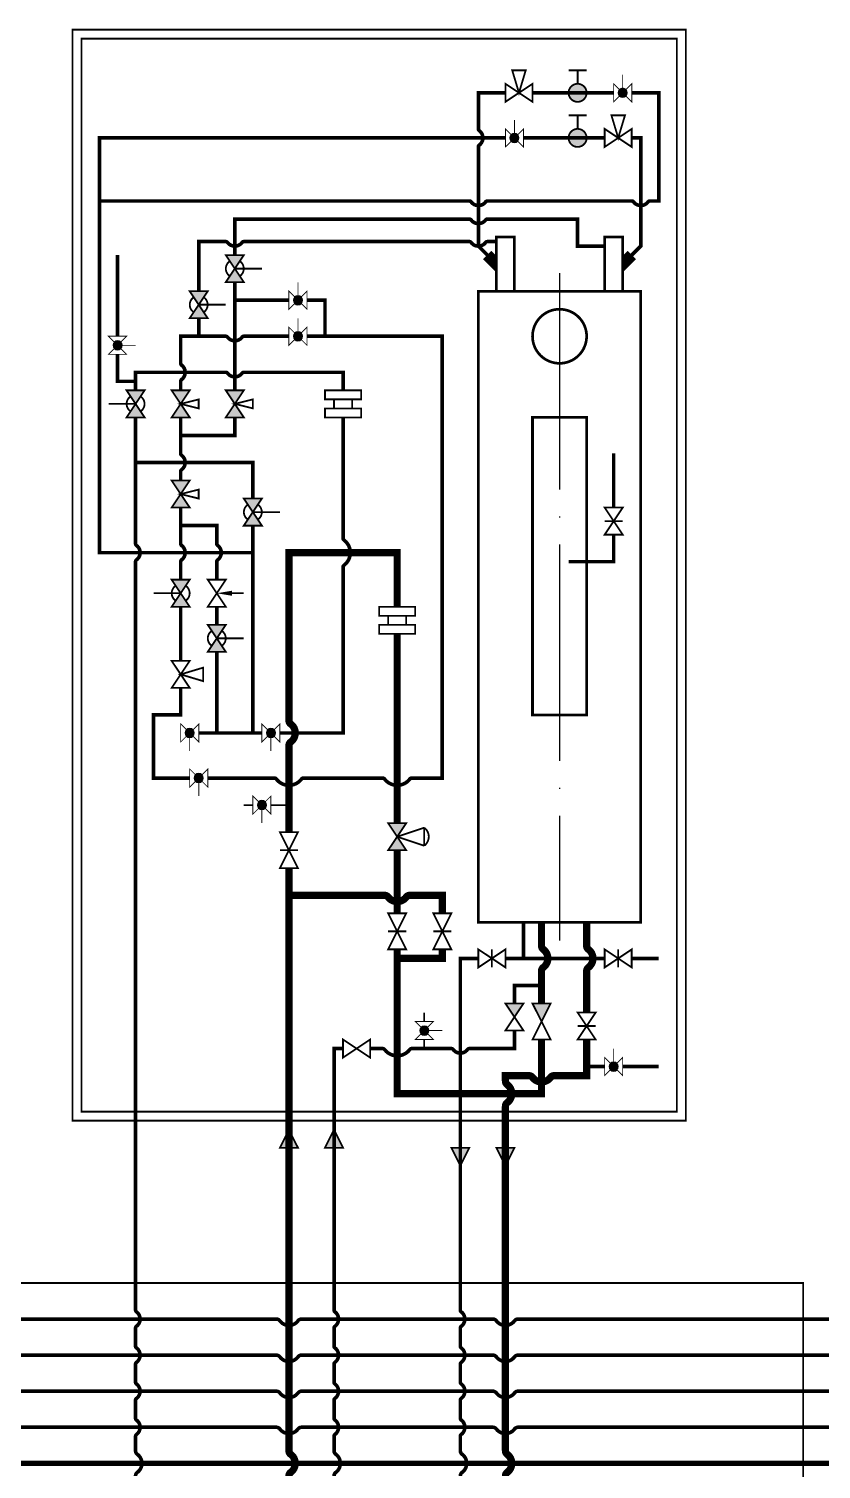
# Model space of a CAD drawing. Header units: millimetres. Extents: x 0 to 2500, y 0 to 1760.
# Drawn here: x 1005.2 to 1093, y 666.4 to 826.1 of the extents above; entities that cross this region are included whole.
import ezdxf

# ---------------------------------------------------------------- set-up
doc = ezdxf.new("R2010")
doc.units = ezdxf.units.MM
doc.linetypes.add('ACAD_ISO04W100', pattern=[30, 24, -3, 0, -3])
for name, color, linetype in [('Вентили 50', 7, 'Continuous'), ('Вентили регул.50', 7, 'Continuous'), ('Диафрагмы 80', 7, 'Continuous'), ('Емкости', 7, 'Continuous'), ('Задвижки 100', 7, 'Continuous'), ('Задвижки 50', 7, 'Continuous'), ('Клапаны 100', 7, 'Continuous'), ('Клапаны 50', 7, 'Continuous'), ('Клапаны регул.50', 7, 'Continuous'), ('Клапаны тр.50', 7, 'Continuous'), ('Краны 25', 7, 'Continuous'), ('Краны шар.ручн.50', 7, 'Continuous'), ('Краны шар.ручн.т.10', 7, 'Continuous'), ('Осевые', 7, 'ACAD_ISO04W100'), ('Площадки', 7, 'Continuous'), ('Трубы 108', 7, 'Continuous'), ('Трубы 32', 7, 'Continuous'), ('Трубы 57', 7, 'Continuous'), ('Трубы 89', 7, 'Continuous'), ('Штрих пункт.', 7, 'ACAD_ISO04W100')]:
    doc.layers.add(name, color=color, linetype=linetype)

# ---------------------------------------------------------------- blocks, each defined once
blk = doc.blocks.new('Пересеч. 108-108')
at = {"layer": 'Трубы 108'}
blk.add_lwpolyline([(-1.4, 0, 0.8, 0.8, -0.236068), (-1, -0.2, 0.8, 0.8, 0.236068), (0, -0.7, 0.8, 0.8, 0.236068), (1, -0.2, 0.8, 0.8, -0.236068), (1.4, 0, 0, 0, 0)], format="xyseb", dxfattribs=at)
blk = doc.blocks.new('Пересеч. 57-159')
at = {"layer": 'Трубы 57'}
blk.add_lwpolyline([(-1.6, 0, 0.4, 0.4, -0.236068), (-1.4, -0.1, 0.4, 0.4, 0.236068), (0, -0.8, 0.4, 0.4, 0.236068), (1.4, -0.1, 0.4, 0.4, -0.236068), (1.6, 0, 0, 0, 0)], format="xyseb", dxfattribs=at)
blk = doc.blocks.new('Клапан тр.50')
at = {"layer": 'Клапаны тр.50'}
blk.add_lwpolyline([(1.5, 0, 0.2, 0.2, 0), (2.25, 2.5, 0.2, 0.2, 0), (0.75, 2.5, 0.2, 0.2, 0), (1.5, 0, 0, 0, 0)], format="xyseb", dxfattribs=at)
at = {"layer": 'Клапаны тр.50', "const_width": 0.2}
blk.add_lwpolyline([(3, -1), (3, 1), (0, -1), (0, 1)], close=True, dxfattribs=at)
blk = doc.blocks.new('Кран шар.ручн.50 непрох.')
at = {"layer": 'Краны шар.ручн.50'}
h = blk.add_hatch(color=256, dxfattribs=at)
h.paths.add_polyline_path([(0, 1), (0, -1), (1.5, 0)])
h.paths.add_polyline_path([(1.5, 0), (3, -1), (3, 1)])
blk.add_hatch(color=256, dxfattribs=at).paths.add_polyline_path([(3, -1), (3, 1), (1.5, 0)])
at = {"layer": 'Краны шар.ручн.50', "const_width": 0.2}
blk.add_lwpolyline([(1.5, 0), (1.5, 3)], dxfattribs=at)
blk.add_lwpolyline([(0, 1), (0, -1), (3, 1), (3, -1)], close=True, dxfattribs=at)
for points in [[(2.33, 0.55, 0.535184), (0.67, 0.55, 0.535184)], [(0.67, -0.55, 0.535184), (2.33, -0.55, 0.535184)]]:
    blk.add_lwpolyline(points, format="xyb", dxfattribs=at)
blk = doc.blocks.new('Клапан тр.50 непрох.')
at = {"layer": 'Клапаны тр.50'}
h = blk.add_hatch(color=256, dxfattribs=at)
h.paths.add_polyline_path([(0, 1), (0, -1), (1.5, 0)])
h.paths.add_polyline_path([(3, -1), (3, 1), (1.5, 0)])
blk.add_lwpolyline([(1.5, 0, 0.2, 0.2, 0), (2, 2, 0.2, 0.2, 0), (1, 2, 0.2, 0.2, 0), (1.5, 0, 0, 0, 0)], format="xyseb", dxfattribs=at)
at = {"layer": 'Клапаны тр.50', "const_width": 0.2}
blk.add_lwpolyline([(3, -1), (3, 1), (0, -1), (0, 1)], close=True, dxfattribs=at)
blk = doc.blocks.new('Кран шар.ручн.т.10')
at = {"layer": 'Краны шар.ручн.т.10'}
h = blk.add_hatch(color=256, dxfattribs=at)
h.paths.add_polyline_path([(1, 0), (1.35, -0.35, 0.198912), (1.5, 0, 0.198912), (1.35, 0.35)])
h.paths.add_polyline_path([(0.65, -0.35, 0.414214), (1.35, -0.35), (1, 0)])
h.paths.add_polyline_path([(0.5, 0, 0.198912), (0.65, -0.35), (1, 0), (0.65, 0.35, 0.198912)])
h.paths.add_polyline_path([(1, 0), (1.35, 0.35, 0.414214), (0.65, 0.35)])
at = {"layer": 'Краны шар.ручн.т.10', "const_width": 0.1}
blk.add_lwpolyline([(1, 0), (1, 2)], dxfattribs=at)
blk.add_lwpolyline([(0, 1), (0, -1), (2, 1), (2, -1)], close=True, dxfattribs=at)
at = {"layer": 'Краны шар.ручн.т.10'}
blk.add_lwpolyline([(0.5, 0, 1), (1.5, 0, 1), (0.5, 0, 1)], format="xyb", dxfattribs=at)
blk = doc.blocks.new('Кран 25')
blk.add_hatch(color=256).paths.add_polyline_path([(1, 1, 1), (-1, 1, 1)])
at = {"layer": 'Краны 25', "const_width": 0.2}
for points in [[(-2.5, 2), (-2.5, 0)], [(-1, 1), (-2.5, 1)]]:
    blk.add_lwpolyline(points, dxfattribs=at)
blk.add_lwpolyline([(-1, 1, 1), (1, 1, 1), (-1, 1, 0)], format="xyb", dxfattribs=at)
blk = doc.blocks.new('Диафрагма 80')
at = {"layer": 'Диафрагмы 80', "const_width": 0.2}
for points in [[(-2, 0), (2, 0), (2, -1), (-2, -1)], [(-2, -2), (2, -2), (2, -3), (-2, -3)]]:
    blk.add_lwpolyline(points, close=True, dxfattribs=at)
for points in [[(-1, -1), (-1, -2)], [(1, -1), (1, -2)]]:
    blk.add_lwpolyline(points, dxfattribs=at)
blk = doc.blocks.new('Вентиль регул. 50')
at = {"layer": 'Вентили регул.50', "const_width": 0.2}
blk.add_lwpolyline([(1.5, 1.7), (1.5, 3)], dxfattribs=at)
blk.add_lwpolyline([(3, -1), (3, 1), (0, -1), (0, 1)], close=True, dxfattribs=at)
at = {"layer": 'Вентили регул.50'}
blk.add_solid([(1.78, 1.7), (1.5, 0), (1.22, 1.7)], dxfattribs=at)
blk = doc.blocks.new('Задвижка 50')
at = {"layer": 'Задвижки 50', "const_width": 0.2}
blk.add_lwpolyline([(3, -1), (3, 1), (0, -1), (0, 1)], close=True, dxfattribs=at)
blk.add_lwpolyline([(1.5, 1), (1.5, -1)], dxfattribs=at)
blk = doc.blocks.new('Задвижка 100')
at = {"layer": 'Задвижки 100', "const_width": 0.2}
blk.add_lwpolyline([(0, -1), (0, 1), (4, -1), (4, 1)], close=True, dxfattribs=at)
blk.add_lwpolyline([(2, 1), (2, -1)], dxfattribs=at)
blk = doc.blocks.new('Клапан регул.50 непрох.')
at = {"layer": 'Клапаны регул.50'}
h = blk.add_hatch(color=256, dxfattribs=at)
h.paths.add_polyline_path([(0, 1), (0, -1), (1.5, 0)])
h.paths.add_polyline_path([(1.5, 0), (3, -1), (3, 1)])
blk.add_hatch(color=256, dxfattribs=at).paths.add_polyline_path([(3, -1), (3, 1), (1.5, 0)])
at = {"layer": 'Клапаны регул.50', "const_width": 0.2}
blk.add_lwpolyline([(2.5, 3, 0.5), (0.5, 3)], format="xyb", dxfattribs=at)
for points in [[(0.5, 3), (1.5, 0)], [(0.5, 3), (2.5, 3)], [(2.5, 3), (1.5, 0)]]:
    blk.add_lwpolyline(points, dxfattribs=at)
blk.add_lwpolyline([(0, 1), (0, -1), (3, 1), (3, -1)], close=True, dxfattribs=at)
blk = doc.blocks.new('Вентиль 50')
at = {"layer": 'Вентили 50', "const_width": 0.2}
blk.add_lwpolyline([(3, -1), (3, 1), (0, -1), (0, 1)], close=True, dxfattribs=at)
blk = doc.blocks.new('Клапан 50')
at = {"layer": 'Клапаны 50'}
blk.add_hatch(color=256, dxfattribs=at).paths.add_polyline_path([(3, -1), (3, 1), (1.5, 0)])
at = {"layer": 'Клапаны 50', "const_width": 0.2}
blk.add_lwpolyline([(0, 1), (0, -1), (3, 1), (3, -1)], close=True, dxfattribs=at)
blk = doc.blocks.new('Клапан 100')
at = {"layer": 'Клапаны 100'}
blk.add_hatch(color=256, dxfattribs=at).paths.add_polyline_path([(2, 0), (0, 1), (0, -1)])
at = {"layer": 'Клапаны 100', "const_width": 0.2}
blk.add_lwpolyline([(0, -1), (0, 1), (4, -1), (4, 1)], close=True, dxfattribs=at)
blk = doc.blocks.new('Стрелка 108')
at = {"layer": 'Трубы 108'}
h = blk.add_hatch(color=256, dxfattribs=at)
h.paths.add_polyline_path([(0, 0), (1, 0), (0, 2)])
h.paths.add_polyline_path([(-1, 0), (0, 0), (0, 2)])
at = {"layer": 'Трубы 108', "const_width": 0.2}
blk.add_lwpolyline([(1, 0), (-1, 0), (0, 2)], close=True, dxfattribs=at)
blk = doc.blocks.new('Стрелка 57')
at = {"layer": 'Трубы 57'}
h = blk.add_hatch(color=256, dxfattribs=at)
h.paths.add_polyline_path([(0, 0), (0, -1), (2, 0)])
h.paths.add_polyline_path([(0, 1), (0, 0), (2, 0)])
at = {"layer": 'Трубы 57', "const_width": 0.2}
blk.add_lwpolyline([(0, -1), (0, 1), (2, 0)], close=True, dxfattribs=at)
blk = doc.blocks.new('Пересеч. 57-108')
at = {"layer": 'Трубы 57', "const_width": 0.4}
blk.add_lwpolyline([(-1.4, 0, -0.236068), (-1, -0.2, 0.236068), (0, -0.7, 0.236068), (1, -0.2, -0.236068), (1.4, 0)], format="xyb", dxfattribs=at)
blk = doc.blocks.new('Пересеч. 57-57')
at = {"layer": 'Трубы 57'}
blk.add_lwpolyline([(-1, 0, 0.4, 0.4, -0.236068), (-0.8, -0.1, 0.4, 0.4, 0.236068), (0, -0.5, 0.4, 0.4, 0.236068), (0.8, -0.1, 0.4, 0.4, -0.236068), (1, 0, 0, 0, 0)], format="xyseb", dxfattribs=at)

msp = doc.modelspace()

# ---------------------------------------------------------------- hatches: boundary and pattern name
at = {"layer": 'Емкости'}
for points in [[(1057, 799.29), (1057, 800.71), (1056.44, 801.27), (1055.73, 800.56)], [(1071, 800.71), (1071.56, 801.27), (1072.27, 800.56), (1071, 799.29)]]:
    msp.add_hatch(color=256, dxfattribs=at).paths.add_polyline_path(points)

# ---------------------------------------------------------------- linework, layer by layer
at = {"layer": 'Емкости', "const_width": 0.3}
for points in [[(1057, 803), (1059, 803), (1059, 797), (1057, 797)], [(1069, 803), (1071, 803), (1071, 797), (1069, 797)], [(1055, 797), (1073, 797), (1073, 727), (1055, 727)], [(1061, 783), (1067, 783), (1067, 750), (1061, 750)]]:
    msp.add_lwpolyline(points, close=True, dxfattribs=at)
at = {"layer": 'Емкости'}
for points in [[(1057, 800.71, 0.3, 0.3, 0), (1056.44, 801.27, 0.3, 0.3, 0), (1055.73, 800.56, 0.3, 0.3, 0), (1057, 799.29, 0, 0, 0)], [(1071, 800.71, 0.3, 0.3, 0), (1071.56, 801.27, 0.3, 0.3, 0), (1072.27, 800.56, 0.3, 0.3, 0), (1071, 799.29, 0, 0, 0)]]:
    msp.add_lwpolyline(points, format="xyseb", dxfattribs=at)
at = {"layer": 'Емкости', "const_width": 0.3}
msp.add_lwpolyline([(1061, 792, 1), (1067, 792, 1), (1061, 792, 0)], format="xyb", dxfattribs=at)
at = {"layer": 'Осевые'}
msp.add_line((1064, 799), (1064, 725), dxfattribs=at)
at = {"layer": 'Площадки', "const_width": 0.2}
for points in [[(1010, 826), (1078, 826), (1078, 705), (1010, 705)], [(1011, 825), (1077, 825), (1077, 706), (1011, 706)]]:
    msp.add_lwpolyline(points, close=True, dxfattribs=at)
at = {"layer": 'Трубы 108', "const_width": 0.8}
msp.add_lwpolyline([(1034, 737), (1034, 746.6, -0.236068), (1034.2, 747, 0.236068), (1034.7, 748, 0.236068), (1034.2, 749, -0.236068), (1034, 749.4), (1034, 768), (1046, 768), (1046, 762)], format="xyb", dxfattribs=at)
for points in [[(1046, 759), (1046, 738)], [(1046, 735), (1046, 728)], [(1034, 730), (1044.6, 730)], [(1047.4, 730), (1051, 730), (1051, 728)], [(1046, 724), (1046, 708), (1062, 708), (1062, 714)], [(1051, 724), (1051, 723), (1046, 723)], [(1062, 718), (1062, 721.6)], [(1067, 717), (1067, 721.6)], [(1063.4, 710), (1067, 710), (1067, 714)], [(1058, 709.4), (1058, 710), (1060.6, 710)], [(1058, 706.6), (1058, 668.4)]]:
    msp.add_lwpolyline(points, dxfattribs=at)
at = {"layer": 'Трубы 108'}
for points in [[(1034, 668.4, 0.8, 0.8, 0), (1034, 733, 0, 0, 0)], [(1062, 724.4, 0.8, 0.8, 0), (1062, 727, 0, 0, 0)], [(1067, 724.4, 0.8, 0.8, 0), (1067, 727, 0, 0, 0)]]:
    msp.add_lwpolyline(points, format="xyseb", dxfattribs=at)
at = {"layer": 'Трубы 32', "const_width": 0.2}
for points in [[(1030, 740), (1029, 740)], [(1034, 740), (1032, 740)], [(1049, 716), (1049, 717)], [(1049, 713), (1049, 714)]]:
    msp.add_lwpolyline(points, dxfattribs=at)
at = {"layer": 'Трубы 57'}
for points in [[(1072, 819, 0.4, 0.4, 0), (1075, 819, 0.4, 0.4, 0), (1075, 807, 0.4, 0.4, 0), (1074, 807, 0.4, 0.4, 0.236068), (1073.8, 806.9, 0.4, 0.4, -0.236068), (1073, 806.5, 0.4, 0.4, -0.236068), (1072.2, 806.9, 0.4, 0.4, 0.236068), (1072, 807, 0.4, 0.4, 0), (1056, 807, 0.4, 0.4, 0.236068), (1055.8, 806.9, 0.4, 0.4, -0.236068), (1055, 806.5, 0.4, 0.4, -0.236068), (1054.2, 806.9, 0.4, 0.4, 0.236068), (1054, 807, 0.4, 0.4, 0), (1013, 807, 0, 0, 0)], [(1056.09, 800.91, 0.4, 0.4, 0), (1055, 802, 0.4, 0.4, 0), (1055, 813, 0.4, 0.4, -0.236068), (1055.1, 813.2, 0.4, 0.4, 0.236068), (1055.5, 814, 0.4, 0.4, 0.236068), (1055.1, 814.8, 0.4, 0.4, -0.236068), (1055, 815, 0.4, 0.4, 0), (1055, 819, 0.4, 0.4, 0), (1058, 819, 0.4, 0.4, 0)], [(1061, 819, 0.4, 0.4, 0), (1070, 819, 0.4, 0.4, 0)], [(1059.4, 683, 0.4, 0.4, 0), (1098, 683, 0.4, 0.4, 0), (1098, 810, 0.4, 0.4, 0), (1165.5, 810, 0.4, 0.4, 0)], [(1057, 802.5, 0.4, 0.4, 0), (1056, 802.5, 0.4, 0.4, 0.236068), (1055.8, 802.4, 0.4, 0.4, -0.236068), (1055, 802, 0.4, 0.4, -0.236068), (1054.2, 802.4, 0.4, 0.4, 0.236068), (1054, 802.5, 0.4, 0.4, 0), (1029, 802.5, 0.4, 0.4, 0.236068), (1028.8, 802.4, 0.4, 0.4, -0.236068), (1028, 802, 0.4, 0.4, -0.236068), (1027.2, 802.4, 0.4, 0.4, 0.236068), (1027, 802.5, 0.4, 0.4, 0), (1024, 802.5, 0.4, 0.4, 0), (1024, 797, 0.4, 0.4, 0)], [(1059.4, 671, 0.4, 0.4, 0), (1107, 671, 0.4, 0.4, 0), (1107, 798, 0.4, 0.4, 0), (1165.5, 798, 0.4, 0.4, 0)], [(1024, 794, 0.4, 0.4, 0), (1024, 792, 0, 0, 0)], [(1028, 783, 0.4, 0.4, 0), (1028, 781, 0.4, 0.4, 0), (1022, 781, 0, 0, 0)], [(1026, 757, 0.4, 0.4, 0), (1026, 748, 0, 0, 0)], [(1044.4, 713, 0.4, 0.4, 0), (1043, 713, 0.4, 0.4, 0)], [(986.4, 683, 0.4, 0.4, 0), (1032.6, 683, 0.4, 0.4, 0)], [(1035.4, 683, 0.4, 0.4, 0), (1056.6, 683, 0.4, 0.4, 0)], [(986.4, 671, 0.4, 0.4, 0), (1032.6, 671, 0.4, 0.4, 0)], [(1035.4, 671, 0.4, 0.4, 0), (1056.6, 671, 0.4, 0.4, 0)]]:
    msp.add_lwpolyline(points, format="xyseb", dxfattribs=at)
at = {"layer": 'Трубы 57', "const_width": 0.4}
for points in [[(1058, 814), (1013, 814), (1013, 768), (1030, 768)], [(1069, 814), (1060, 814)], [(1071.91, 800.91), (1073, 802), (1073, 814), (1072, 814)], [(1165.5, 806), (1101, 806), (1101, 679), (1059.4, 679)], [(1165.5, 802), (1104, 802), (1104, 675), (1059.4, 675)], [(1015, 792), (1015, 801)], [(1028, 798), (1028, 786)], [(1034, 796), (1028, 796)], [(1038, 792), (1038, 796), (1036, 796)], [(1017, 787), (1015, 787), (1015, 790)], [(1017, 778), (1030, 778), (1030, 774)], [(1070, 773), (1070, 779)], [(1030, 771), (1030, 748)], [(1065, 767), (1070, 767), (1070, 770)], [(1022, 756), (1022, 762)], [(1026, 762), (1026, 760)], [(1023, 743), (1019, 743), (1019, 750), (1022, 750), (1022, 753)], [(1024, 748), (1031, 748)], [(1060, 727), (1060, 723)], [(1055, 723), (1053, 723), (1053, 684)], [(1069, 723), (1058, 723)], [(1075, 723), (1072, 723)], [(1062, 720), (1059, 720), (1059, 718)], [(1040, 713), (1039, 713), (1039, 684)], [(1067, 711), (1069, 711)], [(1071, 711), (1075, 711)], [(1017, 682), (1017, 680)], [(1039, 682), (1039, 680)], [(1053, 682), (1053, 680)], [(1032.6, 679), (986.4, 679)], [(1056.6, 679), (1035.4, 679)], [(1017, 676), (1017, 678)], [(1039, 676), (1039, 678)], [(1053, 676), (1053, 678)], [(1032.6, 675), (986.4, 675)], [(1017, 672), (1017, 674)], [(1056.6, 675), (1035.4, 675)], [(1039, 672), (1039, 674)], [(1053, 672), (1053, 674)], [(1017, 668.4), (1017, 670)], [(1039, 668.4), (1039, 670)], [(1053, 668.4), (1053, 670)]]:
    msp.add_lwpolyline(points, dxfattribs=at)
for points in [[(1069, 802), (1066, 802), (1066, 805), (1056, 805, 0.236068), (1055.8, 804.9, -0.236068), (1055, 804.5, -0.236068), (1054.2, 804.9, 0.236068), (1054, 805), (1028, 805), (1028, 801)], [(1022, 786), (1022, 787, -0.236068), (1022.1, 787.2, 0.236068), (1022.5, 788, 0.236068), (1022.1, 788.8, -0.236068), (1022, 789), (1022, 792), (1027, 792, -0.236068), (1027.2, 791.9, 0.236068), (1028, 791.5, 0.236068), (1028.8, 791.9, -0.236068), (1029, 792), (1034, 792)], [(1036, 792), (1051, 792), (1051, 743), (1047.6, 743, 0.236068), (1047.4, 742.9, -0.236068), (1046, 742.2, -0.236068), (1044.6, 742.9, 0.236068), (1044.4, 743), (1035.6, 743, 0.236068), (1035.4, 742.9, -0.236068), (1034, 742.2, -0.236068), (1032.6, 742.9, 0.236068), (1032.4, 743), (1025, 743)], [(1040, 786), (1040, 788), (1029, 788, 0.236068), (1028.8, 787.9, -0.236068), (1028, 787.5, -0.236068), (1027.2, 787.9, 0.236068), (1027, 788), (1017, 788), (1017, 786)], [(1017, 783), (1017, 769, 0.236068), (1017.1, 768.8, -0.236068), (1017.5, 768, -0.236068), (1017.1, 767.2, 0.236068), (1017, 767), (1017, 684)], [(1022, 776), (1022, 777, -0.236068), (1022.1, 777.2, 0.236068), (1022.5, 778, 0.236068), (1022.1, 778.8, -0.236068), (1022, 779), (1022, 783)], [(1033, 748), (1040, 748), (1040, 766.4, -0.236068), (1040.1, 766.6, 0.236068), (1040.8, 768, 0.236068), (1040.1, 769.4, -0.236068), (1040, 769.6), (1040, 783)], [(1022, 765), (1022, 767, -0.236068), (1022.1, 767.2, 0.236068), (1022.5, 768, 0.236068), (1022.1, 768.8, -0.236068), (1022, 769), (1022, 773)], [(1022, 771), (1026, 771), (1026, 769, 0.236068), (1026.1, 768.8, -0.236068), (1026.5, 768, -0.236068), (1026.1, 767.2, 0.236068), (1026, 767), (1026, 765)], [(1059, 715), (1059, 713), (1054, 713, 0.236068), (1053.8, 712.9, -0.236068), (1053, 712.5, -0.236068), (1052.2, 712.9, 0.236068), (1052, 713), (1047.6, 713)]]:
    msp.add_lwpolyline(points, format="xyb", dxfattribs=at)
at = {"layer": 'Трубы 89'}
msp.add_lwpolyline([(687.5, 667, 0.6, 0.6, 0), (1110, 667, 0.6, 0.6, 0), (1110, 794, 0.6, 0.6, 0), (1165.5, 794, 0.6, 0.6, 0)], format="xyseb", dxfattribs=at)
at = {"layer": 'Штрих пункт.', "const_width": 0.2}
msp.add_lwpolyline([(512, 687), (1091, 687), (1091, 631), (512, 631)], close=True, dxfattribs=at)

# ---------------------------------------------------------------- block references
at = {"layer": 'Вентили 50'}
msp.add_blockref('Вентиль 50', (1040, 713), dxfattribs=at)
at = {"layer": 'Вентили регул.50', "rotation": 270}
msp.add_blockref('Вентиль регул. 50', (1026, 765), dxfattribs=at)
at = {"layer": 'Диафрагмы 80'}
for p in [(1040, 786), (1046, 762)]:
    msp.add_blockref('Диафрагма 80', p, dxfattribs=at)
at = {"layer": 'Задвижки 100', "rotation": 270}
for p in [(1034, 737), (1046, 728), (1051, 728)]:
    msp.add_blockref('Задвижка 100', p, dxfattribs=at)
at = {"layer": 'Задвижки 50', "rotation": 270}
for p in [(1070, 773), (1067, 717)]:
    msp.add_blockref('Задвижка 50', p, dxfattribs=at)
at = {"layer": 'Задвижки 50'}
for p in [(1055, 723), (1069, 723)]:
    msp.add_blockref('Задвижка 50', p, dxfattribs=at)
at = {"layer": 'Клапаны 100', "rotation": 270}
msp.add_blockref('Клапан 100', (1062, 718), dxfattribs=at)
at = {"layer": 'Клапаны 50', "rotation": 90}
msp.add_blockref('Клапан 50', (1059, 715), dxfattribs=at)
at = {"layer": 'Клапаны регул.50', "rotation": 270}
msp.add_blockref('Клапан регул.50 непрох.', (1046, 738), dxfattribs=at)
at = {"layer": 'Клапаны тр.50'}
for p in [(1058, 819), (1069, 814)]:
    msp.add_blockref('Клапан тр.50', p, dxfattribs=at)
at = {"layer": 'Клапаны тр.50', "rotation": 270}
for name, p in [('Клапан тр.50 непрох.', (1022, 786)), ('Клапан тр.50 непрох.', (1028, 786)), ('Клапан тр.50 непрох.', (1022, 776)), ('Клапан тр.50', (1022, 756))]:
    msp.add_blockref(name, p, dxfattribs=at)
at = {"layer": 'Краны 25', "rotation": 270}
for p in [(1065, 819), (1065, 814)]:
    msp.add_blockref('Кран 25', p, dxfattribs=at)
at = {"layer": 'Краны шар.ручн.50'}
for p, rotation in [((1028, 801), 270), ((1024, 797), 270), ((1017, 783), 90), ((1030, 774), 270), ((1022, 762), 90), ((1026, 760), 270)]:
    msp.add_blockref('Кран шар.ручн.50 непрох.', p, dxfattribs=dict(at, rotation=rotation))
at = {"layer": 'Краны шар.ручн.т.10'}
for p in [(1070, 819), (1058, 814), (1034, 796), (1034, 792), (1069, 711)]:
    msp.add_blockref('Кран шар.ручн.т.10', p, dxfattribs=at)
for p, rotation in [((1015, 792), 270), ((1024, 748), 180), ((1033, 748), 180), ((1025, 743), 180), ((1032, 740), 180), ((1049, 716), 270)]:
    msp.add_blockref('Кран шар.ручн.т.10', p, dxfattribs=dict(at, rotation=rotation))
at = {"layer": 'Трубы 108'}
for name, p in [('Пересеч. 108-108', (1046, 730)), ('Пересеч. 108-108', (1062, 710)), ('Стрелка 108', (1034, 702))]:
    msp.add_blockref(name, p, dxfattribs=at)
for name, p, rotation in [('Пересеч. 108-108', (1062, 723), 90), ('Пересеч. 108-108', (1067, 723), 90), ('Пересеч. 108-108', (1058, 708), 90), ('Стрелка 108', (1058, 702), 180), ('Пересеч. 108-108', (1034, 667), 90), ('Пересеч. 108-108', (1058, 667), 90)]:
    msp.add_blockref(name, p, dxfattribs=dict(at, rotation=rotation))
at = {"layer": 'Трубы 57'}
for name, p in [('Пересеч. 57-159', (1046, 713)), ('Пересеч. 57-108', (1034, 683)), ('Пересеч. 57-108', (1058, 683)), ('Пересеч. 57-108', (1034, 679)), ('Пересеч. 57-108', (1058, 679)), ('Пересеч. 57-108', (1034, 675)), ('Пересеч. 57-108', (1058, 675)), ('Пересеч. 57-108', (1034, 671)), ('Пересеч. 57-108', (1058, 671))]:
    msp.add_blockref(name, p, dxfattribs=at)
for name, p, rotation in [('Стрелка 57', (1039, 702), 90), ('Стрелка 57', (1053, 702), 270), ('Пересеч. 57-57', (1017, 683), 90), ('Пересеч. 57-57', (1039, 683), 90), ('Пересеч. 57-57', (1053, 683), 90), ('Пересеч. 57-57', (1017, 679), 90), ('Пересеч. 57-57', (1039, 679), 90), ('Пересеч. 57-57', (1053, 679), 90), ('Пересеч. 57-57', (1017, 675), 90), ('Пересеч. 57-57', (1039, 675), 90), ('Пересеч. 57-57', (1053, 675), 90), ('Пересеч. 57-57', (1017, 671), 90), ('Пересеч. 57-57', (1039, 671), 90), ('Пересеч. 57-57', (1053, 671), 90), ('Пересеч. 57-108', (1017, 667), 90), ('Пересеч. 57-108', (1039, 667), 90), ('Пересеч. 57-108', (1053, 667), 90)]:
    msp.add_blockref(name, p, dxfattribs=dict(at, rotation=rotation))

doc.saveas('drawing.dxf')
